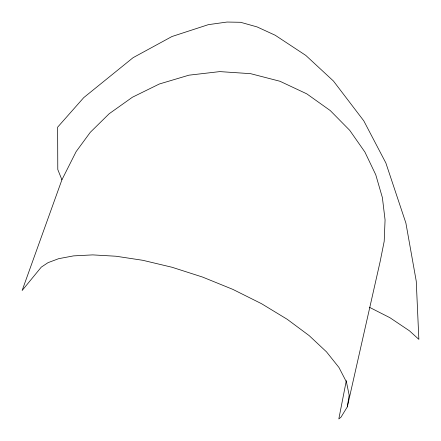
<?xml version="1.0" encoding="UTF-8"?>
<svg xmlns="http://www.w3.org/2000/svg" width="441" height="441" viewBox="0 0 441 441"><rect width="100%" height="100%" fill="white"/><g stroke="black" fill="none" stroke-linecap="round" stroke-linejoin="round"><path stroke-width="0.66" d="M347.31 406.878L349.162 395.175L346.45 381.994L338.942 367.463L326.5 351.857L309.169 335.618L287.273 319.334L261.496 303.678L232.837 289.373L202.557 277.064L172.084 267.274L142.829 260.306L116.049 256.238L92.737 254.892L73.52 255.885L58.647 258.685L48.025 262.665L41.267 267.147L22.138 290.503L61.916 179.79L76.117 151.638L90.278 132.322L109.153 113.756L132.405 97.235L159.35 83.999L188.919 75.185L219.794 71.607L250.576 73.664L279.947 81.26L306.787 93.85L330.237 110.553L349.713 130.316L364.911 152.062L375.76 174.774L382.386 197.607L385.07 219.916L384.194 241.315L380.114 261.7L347.31 406.878L341.025 417.136L338.82 418.95L346.317 380.627M369.492 307.327L389.916 317.702L409.424 330.794L418.862 339.361L416.249 281.187L405.891 223.058L385.875 162.994L363.77 120.817L333.435 81.023L305.8 55.412L275.173 35.23L257.048 26.907L240.588 22.287L226.999 22.05L208.35 24.657L171.946 36.526L133.066 57.694L83.757 97.61L57.633 127.179L57.788 169.537L61.916 179.79"/></g></svg>
